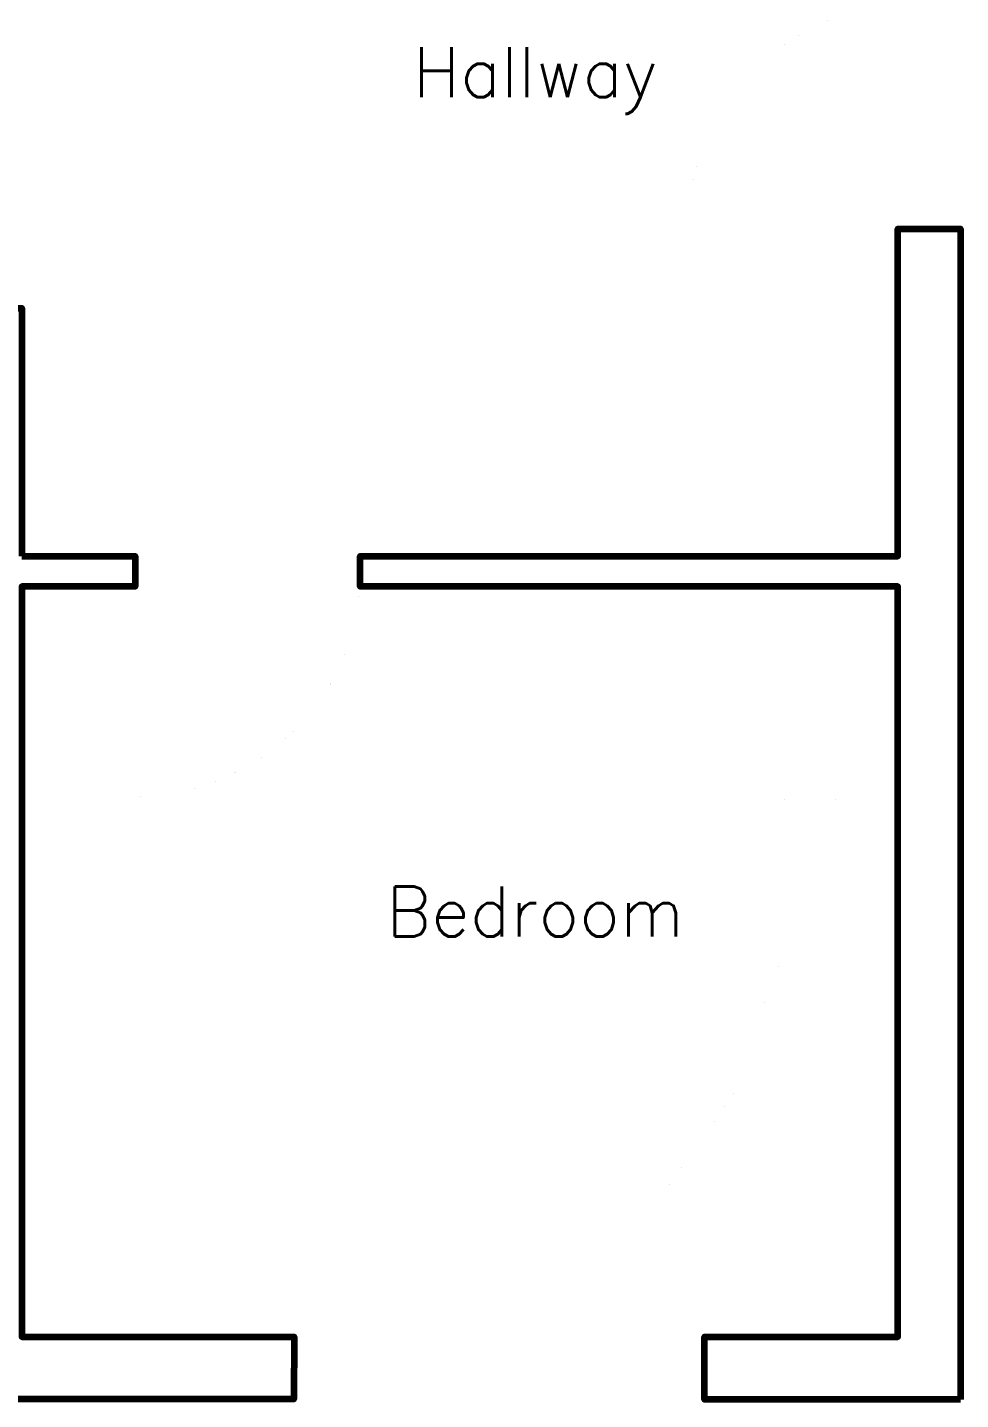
# Model space of a CAD drawing. Header units: metres. Extents: x -2.2 to 5.9, y -2.8 to 8.4.
# Drawn here: x 2.14 to 5.87, y -2.77 to 2.71 of the extents above; entities that cross this region are included whole.
import ezdxf
from ezdxf.enums import TextEntityAlignment as Align

# ---------------------------------------------------------------- set-up
doc = ezdxf.new("R2010")
doc.units = ezdxf.units.M
doc.header["$LTSCALE"] = 10
doc.layers.get('0').update_dxf_attribs({"linetype": 'CONTINUOUS', "lineweight": 100})
for name, color, linetype, lineweight in [('doors', 1, 'CONTINUOUS', 100), ('roomitems', 2, 'CONTINUOUS', 100), ('texts', 5, 'CONTINUOUS', 100), ('walls', 8, 'CONTINUOUS', 100), ('windows', 3, 'CONTINUOUS', 100)]:
    doc.layers.add(name, color=color, linetype=linetype, lineweight=lineweight)
doc.styles.get("Standard").update_dxf_attribs({"font": 'txt', "width": 0.75, "bigfont": 'bigfont.shx'})

# ---------------------------------------------------------------- blocks, each defined once
blk = doc.blocks.new('W-1-0')
at = {"color": 0, "const_width": 0.01}
for points in [[(-450, -75), (-450, 0)], [(450, 0), (441.8, -122.1)], [(450, 0), (450, 0)], [(-450, -150), (-450, -75)], [(-450, -225), (-450, -150)], [(441.8, -122.1), (417.8, -239.2)], [(-450, -300), (-450, -225)], [(417.8, -239.2), (379.3, -350.3)], [(-450, -375), (-450, -300)], [(-450, -450), (-450, -375)], [(379.3, -350.3), (327.1, -454.2)], [(-450, -525), (-450, -450)], [(327.1, -454.2), (262.5, -549.9)], [(-450, -600), (-450, -525)], [(-450, -675), (-450, -600)], [(262.5, -549.9), (186.4, -636.4)], [(186.4, -636.4), (99.9, -712.5)], [(-450, -750), (-450, -675)], [(99.9, -712.5), (4.2, -777.1)], [(-450, -825), (-450, -750)], [(4.2, -777.1), (-99.7, -829.3)], [(-450, -900), (-450, -825)], [(-210.8, -867.8), (-327.9, -891.8)], [(-99.7, -829.3), (-210.8, -867.8)], [(-327.9, -891.8), (-450, -900)]]:
    blk.add_lwpolyline(points, dxfattribs=at)
blk = doc.blocks.new('W-1-1')
at = {"color": 0}
for points, const_width in [([(-683.2, 60), (-819.8, 60)], 0.01), ([(-819.8, 60), (-819.8, 50)], 0.01), ([(-683.2, 60), (-819.8, 60)], 0.01), ([(-813.1, 60), (-819.8, 60)], 0.01), ([(-819.8, 60), (-819.8, 50)], 0.01), ([(-806.5, 60), (-813.1, 60)], 0.01), ([(-799.8, 60), (-806.5, 60)], 0.01), ([(-793.1, 60), (-799.8, 60)], 0.01), ([(-786.5, 60), (-793.1, 60)], 0.01), ([(-779.8, 60), (-786.5, 60)], 0.01), ([(-773.1, 60), (-779.8, 60)], 0.01), ([(-766.5, 60), (-773.1, 60)], 0.01), ([(-759.8, 60), (-766.5, 60)], 0.01), ([(-753.1, 60), (-759.8, 60)], 0.01), ([(-746.5, 60), (-753.1, 60)], 0.01), ([(-739.8, 60), (-746.5, 60)], 0.01), ([(-739.8, 60), (-739.8, 60)], 0.01), ([(-546.5, 60), (-683.2, 60)], 0.01), ([(-546.5, 60), (-683.2, 60)], 0.01), ([(-409.9, 60), (-546.5, 60)], 0.01), ([(-409.9, 60), (-546.5, 60)], 0.01), ([(-273.3, 60), (-409.9, 60)], 0.01), ([(-273.3, 60), (-409.9, 60)], 0.01), ([(-136.6, 60), (-273.3, 60)], 0.01), ([(-136.6, 60), (-273.3, 60)], 0.01), ([(0, 60), (-136.6, 60)], 0.01), ([(0, 60), (-136.6, 60)], 0.01), ([(136.6, 60), (0, 60)], 0.01), ([(136.6, 60), (0, 60)], 0.01), ([(273.3, 60), (136.6, 60)], 0.01), ([(273.3, 60), (136.6, 60)], 0.01), ([(409.9, 60), (273.3, 60)], 0.01), ([(409.9, 60), (273.3, 60)], 0.01), ([(546.5, 60), (409.9, 60)], 0.01), ([(546.5, 60), (409.9, 60)], 0.01), ([(683.2, 60), (546.5, 60)], 0.01), ([(683.2, 60), (546.5, 60)], 0.01), ([(819.8, 60), (683.2, 60)], 0.01), ([(819.8, 60), (683.2, 60)], 0.01), ([(746.5, 60), (739.8, 60)], 0.01), ([(753.1, 60), (746.5, 60)], 0.01), ([(759.8, 60), (753.1, 60)], 0.01), ([(766.5, 60), (759.8, 60)], 0.01), ([(773.1, 60), (766.5, 60)], 0.01), ([(779.8, 60), (773.1, 60)], 0.01), ([(786.5, 60), (779.8, 60)], 0.01), ([(793.1, 60), (786.5, 60)], 0.01), ([(799.8, 60), (793.1, 60)], 0.01), ([(806.5, 60), (799.8, 60)], 0.01), ([(813.1, 60), (806.5, 60)], 0.01), ([(819.8, 60), (813.1, 60)], 0.01), ([(819.8, 50), (819.8, 60)], 0.01), ([(819.8, 60), (819.8, 60)], 0.01), ([(819.8, 50), (819.8, 60)], 0.01), ([(-819.8, 50), (-819.8, 40)], 0.01), ([(-819.8, 50), (-819.8, 40)], 0.01), ([(-819.8, 40), (-819.8, 30)], 0.01), ([(-819.8, 40), (-819.8, 30)], 0.01), ([(-819.8, 30), (-819.8, 20)], 0.01), ([(-819.8, 30), (-819.8, 20)], 0.01), ([(-819.8, 20), (-819.8, 10)], 0.01), ([(-819.8, 20), (-819.8, 10)], 0.01), ([(-819.8, 10), (-819.8, 0)], 0.01), ([(-819.8, 10), (-819.8, 0)], 0.01), ([(-819.8, 0), (-819.8, -10)], 0.01), ([(-819.8, 0), (-819.8, 0)], 0.01), ([(-819.8, 0), (-683.2, 0)], 0.01), ([(-819.8, 0), (-819.8, -10)], 0.01), ([(-819.8, 0), (-819.8, 0)], 0.04), ([(-819.8, 0), (-813.1, 0)], 0.04), ([(-813.1, 0), (-806.5, 0)], 0.04), ([(-806.5, 0), (-799.8, 0)], 0.04), ([(-799.8, 0), (-793.1, 0)], 0.04), ([(-793.1, 0), (-786.5, 0)], 0.04), ([(-786.5, 0), (-779.8, 0)], 0.04), ([(-779.8, 0), (-773.1, 0)], 0.04), ([(-773.1, 0), (-766.5, 0)], 0.04), ([(-766.5, 0), (-759.8, 0)], 0.04), ([(-759.8, 0), (-753.1, 0)], 0.04), ([(-753.1, 0), (-746.5, 0)], 0.04), ([(-746.5, 0), (-739.8, 0)], 0.04), ([(-683.2, 0), (-546.5, 0)], 0.01), ([(-546.5, 0), (-409.9, 0)], 0.01), ([(-409.9, 0), (-273.3, 0)], 0.01), ([(-273.3, 0), (-136.6, 0)], 0.01), ([(-136.6, 0), (0, 0)], 0.01), ([(0, 0), (136.6, 0)], 0.01), ([(136.6, 0), (273.3, 0)], 0.01), ([(273.3, 0), (409.9, 0)], 0.01), ([(409.9, 0), (546.5, 0)], 0.01), ([(546.5, 0), (683.2, 0)], 0.01), ([(683.2, 0), (819.8, 0)], 0.01), ([(739.8, 0), (739.8, 0)], 0.04), ([(739.8, 0), (746.5, 0)], 0.04), ([(746.5, 0), (753.1, 0)], 0.04), ([(753.1, 0), (759.8, 0)], 0.04), ([(759.8, 0), (766.5, 0)], 0.04), ([(766.5, 0), (773.1, 0)], 0.04), ([(773.1, 0), (779.8, 0)], 0.04), ([(779.8, 0), (786.5, 0)], 0.04), ([(786.5, 0), (793.1, 0)], 0.04), ([(793.1, 0), (799.8, 0)], 0.04), ([(799.8, 0), (806.5, 0)], 0.04), ([(806.5, 0), (813.1, 0)], 0.04), ([(813.1, 0), (819.8, 0)], 0.04), ([(819.8, 40), (819.8, 50)], 0.01), ([(819.8, 40), (819.8, 50)], 0.01), ([(819.8, 30), (819.8, 40)], 0.01), ([(819.8, 30), (819.8, 40)], 0.01), ([(819.8, 20), (819.8, 30)], 0.01), ([(819.8, 20), (819.8, 30)], 0.01), ([(819.8, 10), (819.8, 20)], 0.01), ([(819.8, 10), (819.8, 20)], 0.01), ([(819.8, 0), (819.8, 10)], 0.01), ([(819.8, 0), (819.8, 10)], 0.01), ([(819.8, -10), (819.8, 0)], 0.01), ([(819.8, -10), (819.8, 0)], 0.01), ([(-819.8, -10), (-819.8, -20)], 0.01), ([(-819.8, -10), (-819.8, -20)], 0.01), ([(-819.8, -20), (-819.8, -30)], 0.01), ([(-819.8, -20), (-819.8, -30)], 0.01), ([(-819.8, -30), (-819.8, -40)], 0.01), ([(-819.8, -30), (-819.8, -40)], 0.01), ([(-819.8, -40), (-819.8, -50)], 0.01), ([(-819.8, -40), (-819.8, -50)], 0.01), ([(-819.8, -50), (-819.8, -60)], 0.01), ([(-819.8, -50), (-819.8, -60)], 0.01), ([(819.8, -20), (819.8, -10)], 0.01), ([(819.8, -20), (819.8, -10)], 0.01), ([(819.8, -30), (819.8, -20)], 0.01), ([(819.8, -30), (819.8, -20)], 0.01), ([(819.8, -40), (819.8, -30)], 0.01), ([(819.8, -40), (819.8, -30)], 0.01), ([(819.8, -50), (819.8, -40)], 0.01), ([(819.8, -50), (819.8, -40)], 0.01), ([(819.8, -60), (819.8, -50)], 0.01), ([(819.8, -60), (819.8, -50)], 0.01), ([(-819.8, -60), (-819.8, -60)], 0.01), ([(-819.8, -60), (-683.2, -60)], 0.01), ([(-819.8, -60), (-819.8, -60)], 0.01), ([(-819.8, -60), (-819.8, -60)], 0.01), ([(-819.8, -60), (-819.8, -60)], 0.01), ([(-819.8, -60), (-819.8, -60)], 0.01), ([(-819.8, -60), (-819.8, -60)], 0.01), ([(-819.8, -60), (-819.8, -60)], 0.01), ([(-819.8, -60), (-819.8, -60)], 0.01), ([(-819.8, -60), (-819.8, -60)], 0.01), ([(-819.8, -60), (-819.8, -60)], 0.01), ([(-819.8, -60), (-819.8, -60)], 0.01), ([(-819.8, -60), (-819.8, -60)], 0.01), ([(-819.8, -60), (-819.8, -60)], 0.01), ([(-819.8, -60), (-819.8, -60)], 0.01), ([(-819.8, -60), (-819.8, -60)], 0.01), ([(-819.8, -60), (-819.8, -60)], 0.01), ([(-819.8, -60), (-683.2, -60)], 0.01), ([(-819.8, -60), (-813.1, -60)], 0.01), ([(-813.1, -60), (-806.5, -60)], 0.01), ([(-806.5, -60), (-799.8, -60)], 0.01), ([(-799.8, -60), (-793.1, -60)], 0.01), ([(-793.1, -60), (-786.5, -60)], 0.01), ([(-786.5, -60), (-779.8, -60)], 0.01), ([(-779.8, -60), (-773.1, -60)], 0.01), ([(-773.1, -60), (-766.5, -60)], 0.01), ([(-766.5, -60), (-759.8, -60)], 0.01), ([(-759.8, -60), (-753.1, -60)], 0.01), ([(-753.1, -60), (-746.5, -60)], 0.01), ([(-746.5, -60), (-739.8, -60)], 0.01), ([(-683.2, -60), (-546.5, -60)], 0.01), ([(-683.2, -60), (-546.5, -60)], 0.01), ([(-546.5, -60), (-409.9, -60)], 0.01), ([(-546.5, -60), (-409.9, -60)], 0.01), ([(-409.9, -60), (-273.3, -60)], 0.01), ([(-409.9, -60), (-273.3, -60)], 0.01), ([(-273.3, -60), (-136.6, -60)], 0.01), ([(-273.3, -60), (-136.6, -60)], 0.01), ([(-136.6, -60), (0, -60)], 0.01), ([(-136.6, -60), (0, -60)], 0.01), ([(0, -60), (136.6, -60)], 0.01), ([(0, -60), (136.6, -60)], 0.01), ([(136.6, -60), (273.3, -60)], 0.01), ([(136.6, -60), (273.3, -60)], 0.01), ([(273.3, -60), (409.9, -60)], 0.01), ([(273.3, -60), (409.9, -60)], 0.01), ([(409.9, -60), (546.5, -60)], 0.01), ([(409.9, -60), (546.5, -60)], 0.01), ([(546.5, -60), (683.2, -60)], 0.01), ([(546.5, -60), (683.2, -60)], 0.01), ([(683.2, -60), (819.8, -60)], 0.01), ([(683.2, -60), (819.8, -60)], 0.01), ([(739.8, -60), (739.8, -60)], 0.01), ([(739.8, -60), (746.5, -60)], 0.01), ([(746.5, -60), (753.1, -60)], 0.01), ([(753.1, -60), (759.8, -60)], 0.01), ([(759.8, -60), (766.5, -60)], 0.01), ([(766.5, -60), (773.1, -60)], 0.01), ([(773.1, -60), (779.8, -60)], 0.01), ([(779.8, -60), (786.5, -60)], 0.01), ([(786.5, -60), (793.1, -60)], 0.01), ([(793.1, -60), (799.8, -60)], 0.01), ([(799.8, -60), (806.5, -60)], 0.01), ([(806.5, -60), (813.1, -60)], 0.01), ([(813.1, -60), (819.8, -60)], 0.01)]:
    blk.add_lwpolyline(points, dxfattribs=dict(at, const_width=const_width))
blk = doc.blocks.new('F-1-0')
at = {"color": 0, "const_width": 0.01}
for points in [[(-814.1, 1155.9), (-814.1, 1155.9)], [(-814.1, 1155.9), (-677.4, 1155.9)], [(-814.1, 1150.2), (-814.1, 1155.9)], [(-814.1, 1155.9), (-814.1, 1155.9)], [(-814.1, 1155.9), (-814.1, 1155.9)], [(-677.4, 1155.9), (-540.8, 1155.9)], [(-540.8, 1155.9), (-404.1, 1155.9)], [(-404.1, 1155.9), (-267.4, 1155.9)], [(-267.4, 1155.9), (-130.7, 1155.9)], [(-130.7, 1155.9), (6, 1155.9)], [(6, 1155.9), (142.7, 1155.9)], [(142.7, 1155.9), (279.4, 1155.9)], [(279.4, 1155.9), (416, 1155.9)], [(416, 1155.9), (552.7, 1155.9)], [(552.7, 1155.9), (689.4, 1155.9)], [(689.4, 1155.9), (826.1, 1155.9)], [(826.1, 1155.9), (826.1, 1150.2)], [(-814.1, 1144.5), (-814.1, 1150.2)], [(-814.1, 1138.7), (-814.1, 1144.5)], [(-814.1, 1133), (-814.1, 1138.7)], [(-814.1, 1127.3), (-814.1, 1133)], [(-814.1, 1121.6), (-814.1, 1127.3)], [(-814.1, 1115.9), (-814.1, 1121.6)], [(-814.1, 1110.1), (-814.1, 1115.9)], [(-814.1, 1104.4), (-814.1, 1110.1)], [(-814.1, 1098.7), (-814.1, 1104.4)], [(-814.1, 1093), (-814.1, 1098.7)], [(826.1, 1150.2), (826.1, 1144.5)], [(826.1, 1144.5), (826.1, 1138.7)], [(826.1, 1138.7), (826.1, 1133)], [(826.1, 1133), (826.1, 1127.3)], [(826.1, 1127.3), (826.1, 1121.6)], [(826.1, 1121.6), (826.1, 1115.9)], [(826.1, 1115.9), (826.1, 1110.1)], [(826.1, 1110.1), (826.1, 1104.4)], [(826.1, 1104.4), (826.1, 1098.7)], [(826.1, 1098.7), (826.1, 1093)], [(-814.1, 1087.3), (-814.1, 1093)], [(-814.1, 1087.3), (-814.1, 1087.3)], [(-814.1, 1087.3), (-677.4, 1087.3)], [(-814.1, 907), (-814.1, 1087.3)], [(-814.1, 1087.3), (-814.1, 1087.3)], [(-814.1, 1087.3), (-814.1, 1087.3)], [(-677.4, 1087.3), (-814.1, 1087.3)], [(-814.1, 1087.3), (-814.1, 1087.3)], [(-814.1, 1087.3), (-814.1, 907.1)], [(-677.4, 1087.3), (-814.1, 1087.3)], [(-677.4, 1087.3), (-540.8, 1087.3)], [(-540.8, 1087.3), (-677.4, 1087.3)], [(-540.8, 1087.3), (-677.4, 1087.3)], [(-540.8, 1087.3), (-404.1, 1087.3)], [(-404.1, 1087.3), (-540.8, 1087.3)], [(-404.1, 1087.3), (-540.8, 1087.3)], [(-404.1, 1087.3), (-267.4, 1087.3)], [(-267.4, 1087.3), (-404.1, 1087.3)], [(-267.4, 1087.3), (-404.1, 1087.3)], [(-267.4, 1087.3), (-130.7, 1087.3)], [(-130.7, 1087.3), (-267.4, 1087.3)], [(-130.7, 1087.3), (-267.4, 1087.3)], [(-130.7, 1087.3), (6, 1087.3)], [(6, 1087.3), (-130.7, 1087.3)], [(6, 1087.3), (-130.7, 1087.3)], [(6, 1087.3), (142.7, 1087.3)], [(142.7, 1087.3), (6, 1087.3)], [(142.7, 1087.3), (6, 1087.3)], [(142.7, 1087.3), (279.4, 1087.3)], [(279.4, 1087.3), (142.7, 1087.3)], [(279.4, 1087.3), (142.7, 1087.3)], [(279.4, 1087.3), (416, 1087.3)], [(416, 1087.3), (279.4, 1087.3)], [(416, 1087.3), (279.4, 1087.3)], [(416, 1087.3), (552.7, 1087.3)], [(552.7, 1087.3), (416, 1087.3)], [(552.7, 1087.3), (416, 1087.3)], [(552.7, 1087.3), (689.4, 1087.3)], [(689.4, 1087.3), (552.7, 1087.3)], [(689.4, 1087.3), (552.7, 1087.3)], [(689.4, 1087.3), (826.1, 1087.3)], [(826.1, 1087.3), (689.4, 1087.3)], [(826.1, 1087.3), (689.4, 1087.3)], [(826.1, 1093), (826.1, 1087.3)], [(826.1, 1087.3), (826.1, 907)], [(826.1, 907.1), (826.1, 1087.3)], [(826.1, 1087.3), (826.1, 1087.3)], [(-679.4, 979.5), (-668.6, 989)], [(-668.6, 989), (-656.6, 997.2)], [(-656.6, 997.2), (-643.6, 1003.7)], [(-643.6, 1003.7), (-629.7, 1008.6)], [(-629.7, 1008.6), (-615.1, 1011.6)], [(-615.1, 1011.6), (-599.8, 1012.6)], [(-599.8, 1012.6), (-599.8, 1012.6)], [(-599.8, 1012.6), (-562.6, 1012.6)], [(-599.8, 1012.6), (-599.8, 1012.6)], [(-599.8, 1012.6), (-599.8, 1012.6)], [(-599.8, 1012.6), (-599.8, 1012.6)], [(-599.8, 1012.6), (-599.8, 1012.6)], [(-599.8, 1012.6), (-599.8, 1012.6)], [(-599.8, 1012.6), (-599.8, 1012.6)], [(-599.8, 1012.6), (-599.8, 1012.6)], [(-599.8, 1012.6), (-599.8, 1012.6)], [(-599.8, 1012.6), (-599.8, 1012.6)], [(-599.8, 1012.6), (-599.8, 1012.6)], [(-599.8, 1012.6), (-599.8, 1012.6)], [(-599.8, 1012.6), (-599.8, 1012.6)], [(-599.8, 1012.6), (-599.8, 1012.6)], [(-599.8, 1012.6), (-599.8, 1012.6)], [(-562.6, 1012.6), (-525.4, 1012.6)], [(-525.4, 1012.6), (-488.2, 1012.6)], [(-488.2, 1012.6), (-451, 1012.6)], [(-451, 1012.6), (-413.8, 1012.6)], [(-413.8, 1012.6), (-376.5, 1012.6)], [(-376.5, 1012.6), (-339.3, 1012.6)], [(-339.3, 1012.6), (-302.1, 1012.6)], [(-302.1, 1012.6), (-264.9, 1012.6)], [(-264.9, 1012.6), (-227.7, 1012.6)], [(-227.7, 1012.6), (-190.5, 1012.6)], [(-190.5, 1012.6), (-153.2, 1012.6)], [(-153.2, 1012.6), (-138, 1011.6)], [(-138, 1011.6), (-123.3, 1008.6)], [(-123.3, 1008.6), (-109.4, 1003.7)], [(-109.4, 1003.7), (-96.4, 997.2)], [(-96.4, 997.2), (-84.5, 989)], [(-84.5, 989), (-73.7, 979.5)], [(98.8, 979.5), (109.6, 989)], [(109.6, 989), (121.6, 997.2)], [(121.6, 997.2), (134.6, 1003.7)], [(134.6, 1003.7), (148.5, 1008.6)], [(148.5, 1008.6), (163.1, 1011.6)], [(163.1, 1011.6), (178.4, 1012.6)], [(178.4, 1012.6), (178.4, 1012.6)], [(178.4, 1012.6), (215.5, 1012.6)], [(178.4, 1012.6), (178.4, 1012.6)], [(178.4, 1012.6), (178.4, 1012.6)], [(178.4, 1012.6), (178.4, 1012.6)], [(178.4, 1012.6), (178.4, 1012.6)], [(178.4, 1012.6), (178.4, 1012.6)], [(178.4, 1012.6), (178.4, 1012.6)], [(178.4, 1012.6), (178.4, 1012.6)], [(178.4, 1012.6), (178.4, 1012.6)], [(178.4, 1012.6), (178.4, 1012.6)], [(178.4, 1012.6), (178.4, 1012.6)], [(178.4, 1012.6), (178.4, 1012.6)], [(178.4, 1012.6), (178.4, 1012.6)], [(178.4, 1012.6), (178.4, 1012.6)], [(178.4, 1012.6), (178.4, 1012.6)], [(215.5, 1012.6), (252.6, 1012.6)], [(252.6, 1012.6), (289.7, 1012.6)], [(289.7, 1012.6), (326.9, 1012.6)], [(326.9, 1012.6), (364, 1012.6)], [(364, 1012.6), (401.1, 1012.6)], [(401.1, 1012.6), (438.2, 1012.6)], [(438.2, 1012.6), (475.3, 1012.6)], [(475.3, 1012.6), (512.4, 1012.6)], [(512.4, 1012.6), (549.5, 1012.6)], [(549.5, 1012.6), (586.7, 1012.6)], [(586.7, 1012.6), (623.8, 1012.6)], [(623.8, 1012.6), (639, 1011.6)], [(639, 1011.6), (653.7, 1008.6)], [(653.7, 1008.6), (667.6, 1003.7)], [(667.6, 1003.7), (680.6, 997.2)], [(680.6, 997.2), (692.5, 989)], [(692.5, 989), (703.3, 979.5)], [(-708.3, 929.5), (-703.5, 943.5)], [(-703.5, 943.5), (-697, 956.6)], [(-697, 956.6), (-688.9, 968.6)], [(-688.9, 968.6), (-679.4, 979.5)], [(-73.7, 979.5), (-64.2, 968.6)], [(-64.2, 968.6), (-56.1, 956.6)], [(-56.1, 956.6), (-49.6, 943.5)], [(-49.6, 943.5), (-44.7, 929.5)], [(69.9, 929.5), (74.7, 943.5)], [(74.7, 943.5), (81.2, 956.6)], [(81.2, 956.6), (89.3, 968.6)], [(89.3, 968.6), (98.8, 979.5)], [(703.3, 979.5), (712.9, 968.6)], [(712.9, 968.6), (720.9, 956.6)], [(720.9, 956.6), (727.5, 943.5)], [(727.5, 943.5), (732.3, 929.5)], [(-814.1, 907.1), (-814.1, 726.9)], [(-814.1, 726.7), (-814.1, 907)], [(-712.4, 899.4), (-711.3, 914.8)], [(-712.4, 882.6), (-712.4, 899.4)], [(-712.4, 865.7), (-712.4, 882.6)], [(-711.3, 914.8), (-708.3, 929.5)], [(-44.7, 929.5), (-41.7, 914.8)], [(-41.7, 914.8), (-40.7, 899.4)], [(-40.7, 899.4), (-40.7, 882.6)], [(-40.7, 882.6), (-40.7, 865.7)], [(65.8, 899.4), (66.9, 914.8)], [(65.8, 882.6), (65.8, 899.4)], [(65.8, 865.7), (65.8, 882.6)], [(66.9, 914.8), (69.9, 929.5)], [(732.3, 929.5), (735.3, 914.8)], [(735.3, 914.8), (736.3, 899.4)], [(736.3, 899.4), (736.3, 882.6)], [(736.3, 882.6), (736.3, 865.7)], [(826.1, 726.9), (826.1, 907.1)], [(826.1, 907), (826.1, 726.7)], [(-712.4, 848.9), (-712.4, 865.7)], [(-712.4, 832), (-712.4, 848.9)], [(-712.4, 815.2), (-712.4, 832)], [(-40.7, 865.7), (-40.7, 848.9)], [(-40.7, 848.9), (-40.7, 832)], [(-40.7, 832), (-40.7, 815.2)], [(65.8, 848.9), (65.8, 865.7)], [(65.8, 832), (65.8, 848.9)], [(65.8, 815.2), (65.8, 832)], [(736.3, 865.7), (736.3, 848.9)], [(736.3, 848.9), (736.3, 832)], [(736.3, 832), (736.3, 815.2)], [(-712.4, 798.3), (-712.4, 815.2)], [(-712.4, 781.4), (-712.4, 798.3)], [(-712.4, 764.6), (-712.4, 781.4)], [(-40.7, 815.2), (-40.7, 798.3)], [(-40.7, 798.3), (-40.7, 781.4)], [(-40.7, 781.4), (-40.7, 764.6)], [(65.8, 798.3), (65.8, 815.2)], [(65.8, 781.4), (65.8, 798.3)], [(65.8, 764.6), (65.8, 781.4)], [(736.3, 815.2), (736.3, 798.3)], [(736.3, 798.3), (736.3, 781.4)], [(736.3, 781.4), (736.3, 764.6)], [(-814.1, 726.9), (-814.1, 546.6)], [(-814.1, 546.3), (-814.1, 726.7)], [(-712.4, 747.7), (-712.4, 764.6)], [(-712.4, 730.9), (-712.4, 747.7)], [(-712.4, 714), (-712.4, 730.9)], [(-712.4, 697.2), (-712.4, 714)], [(-40.7, 764.6), (-40.7, 747.7)], [(-40.7, 747.7), (-40.7, 730.9)], [(-40.7, 730.9), (-40.7, 714)], [(-40.7, 714), (-40.7, 697.2)], [(65.8, 747.7), (65.8, 764.6)], [(65.8, 730.9), (65.8, 747.7)], [(65.8, 714), (65.8, 730.9)], [(65.8, 697.2), (65.8, 714)], [(736.3, 764.6), (736.3, 747.7)], [(736.3, 747.7), (736.3, 730.9)], [(736.3, 730.9), (736.3, 714)], [(736.3, 714), (736.3, 697.2)], [(826.1, 546.6), (826.1, 726.9)], [(826.1, 726.7), (826.1, 546.3)], [(-711.3, 681.8), (-712.4, 697.2)], [(-708.3, 667.1), (-711.3, 681.8)], [(-703.5, 653.1), (-708.3, 667.1)], [(-44.7, 667.1), (-49.6, 653.1)], [(-41.7, 681.8), (-44.7, 667.1)], [(-40.7, 697.2), (-41.7, 681.8)], [(66.9, 681.8), (65.8, 697.2)], [(69.9, 667.1), (66.9, 681.8)], [(74.7, 653.1), (69.9, 667.1)], [(732.3, 667.1), (727.5, 653.1)], [(735.3, 681.8), (732.3, 667.1)], [(736.3, 697.2), (735.3, 681.8)], [(-697, 640), (-703.5, 653.1)], [(-688.9, 628), (-697, 640)], [(-679.4, 617.1), (-688.9, 628)], [(-668.6, 607.6), (-679.4, 617.1)], [(-656.6, 599.4), (-668.6, 607.6)], [(-84.5, 607.6), (-96.4, 599.4)], [(-73.7, 617.1), (-84.5, 607.6)], [(-64.2, 628), (-73.7, 617.1)], [(-56.1, 640), (-64.2, 628)], [(-49.6, 653.1), (-56.1, 640)], [(81.2, 640), (74.7, 653.1)], [(89.3, 628), (81.2, 640)], [(98.8, 617.1), (89.3, 628)], [(109.6, 607.6), (98.8, 617.1)], [(121.6, 599.4), (109.6, 607.6)], [(692.5, 607.6), (680.6, 599.4)], [(703.3, 617.1), (692.5, 607.6)], [(712.9, 628), (703.3, 617.1)], [(720.9, 640), (712.9, 628)], [(727.5, 653.1), (720.9, 640)], [(-643.6, 592.9), (-656.6, 599.4)], [(-629.7, 588), (-643.6, 592.9)], [(-615.1, 585), (-629.7, 588)], [(-599.8, 584), (-615.1, 585)], [(-562.6, 584), (-599.8, 584)], [(-525.4, 584), (-562.6, 584)], [(-488.2, 584), (-525.4, 584)], [(-451, 584), (-488.2, 584)], [(-413.8, 584), (-451, 584)], [(-376.5, 584), (-413.8, 584)], [(-339.3, 584), (-376.5, 584)], [(-302.1, 584), (-339.3, 584)], [(-264.9, 584), (-302.1, 584)], [(-227.7, 584), (-264.9, 584)], [(-190.5, 584), (-227.7, 584)], [(-153.2, 584), (-190.5, 584)], [(-138, 585), (-153.2, 584)], [(-123.3, 588), (-138, 585)], [(-109.4, 592.9), (-123.3, 588)], [(-96.4, 599.4), (-109.4, 592.9)], [(134.6, 592.9), (121.6, 599.4)], [(148.5, 588), (134.6, 592.9)], [(163.1, 585), (148.5, 588)], [(178.4, 584), (163.1, 585)], [(215.5, 584), (178.4, 584)], [(252.6, 584), (215.5, 584)], [(289.7, 584), (252.6, 584)], [(326.9, 584), (289.7, 584)], [(364, 584), (326.9, 584)], [(401.1, 584), (364, 584)], [(438.2, 584), (401.1, 584)], [(475.3, 584), (438.2, 584)], [(512.4, 584), (475.3, 584)], [(549.5, 584), (512.4, 584)], [(586.7, 584), (549.5, 584)], [(623.8, 584), (586.7, 584)], [(639, 585), (623.8, 584)], [(653.7, 588), (639, 585)], [(667.6, 592.9), (653.7, 588)], [(680.6, 599.4), (667.6, 592.9)], [(-814.1, 546.6), (-814.1, 366.4)], [(-814.1, 366), (-814.1, 546.3)], [(-814.1, 519), (-814.1, 519)], [(-814.1, 519), (-710.8, 519)], [(-710.8, 519), (-607.4, 519)], [(-607.4, 519), (-504, 519)], [(-504, 519), (-400.7, 519)], [(-400.7, 519), (-297.3, 519)], [(-297.3, 519), (-194, 519)], [(-194, 519), (-90.6, 519)], [(-90.6, 519), (12.8, 519)], [(12.8, 519), (116.1, 519)], [(116.1, 519), (219.5, 519)], [(219.5, 519), (322.9, 519)], [(322.9, 519), (426.2, 519)], [(426.2, 519), (426.2, 519)], [(426.2, 519), (426.2, 495.3)], [(459.5, 495.3), (426.2, 519)], [(426.2, 495.3), (426.2, 471.6)], [(492.9, 471.6), (459.5, 495.3)], [(826.1, 366.4), (826.1, 546.6)], [(826.1, 546.3), (826.1, 366)], [(426.2, 471.6), (426.2, 447.9)], [(426.2, 447.9), (426.2, 424.2)], [(526.2, 447.9), (492.9, 471.6)], [(559.5, 424.2), (526.2, 447.9)], [(426.2, 424.2), (426.2, 400.6)], [(426.2, 400.6), (426.2, 376.9)], [(592.8, 400.6), (559.5, 424.2)], [(626.2, 376.9), (592.8, 400.6)], [(-814.1, 366.4), (-814.1, 186.2)], [(-814.1, 185.7), (-814.1, 366)], [(426.2, 376.9), (426.2, 353.2)], [(426.2, 353.2), (426.2, 329.5)], [(426.2, 329.5), (426.2, 305.8)], [(659.5, 353.2), (626.2, 376.9)], [(692.8, 329.5), (659.5, 353.2)], [(726.1, 305.8), (692.8, 329.5)], [(826.1, 186.2), (826.1, 366.4)], [(826.1, 366), (826.1, 185.7)], [(426.2, 305.8), (426.2, 282.2)], [(426.2, 282.2), (426.2, 258.5)], [(759.5, 282.2), (726.1, 305.8)], [(792.8, 258.5), (759.5, 282.2)], [(426.2, 258.5), (426.2, 234.8)], [(426.2, 234.8), (426.2, 234.8)], [(426.2, 234.8), (459.5, 234.8)], [(459.5, 234.8), (492.9, 234.8)], [(492.9, 234.8), (526.2, 234.8)], [(526.2, 234.8), (559.5, 234.8)], [(559.5, 234.8), (592.8, 234.8)], [(592.8, 234.8), (626.2, 234.8)], [(626.2, 234.8), (659.5, 234.8)], [(659.5, 234.8), (692.8, 234.8)], [(692.8, 234.8), (726.1, 234.8)], [(726.1, 234.8), (759.5, 234.8)], [(759.5, 234.8), (792.8, 234.8)], [(826.1, 234.8), (792.8, 258.5)], [(792.8, 234.8), (826.1, 234.8)], [(826.1, 234.8), (826.1, 234.8)], [(-814.1, 186.2), (-814.1, 6)], [(-814.1, 5.4), (-814.1, 185.7)], [(826.1, 6), (826.1, 186.2)], [(826.1, 185.7), (826.1, 5.4)], [(-814.1, 6), (-814.1, -174.2)], [(-814.1, -174.9), (-814.1, 5.4)], [(826.1, -174.2), (826.1, 6)], [(826.1, 5.4), (826.1, -174.9)], [(-814.1, -174.2), (-814.1, -354.4)], [(-814.1, -355.2), (-814.1, -174.9)], [(826.1, -354.4), (826.1, -174.2)], [(826.1, -174.9), (826.1, -355.2)], [(-814.1, -354.4), (-814.1, -534.6)], [(-814.1, -535.5), (-814.1, -355.2)], [(826.1, -534.6), (826.1, -354.4)], [(826.1, -355.2), (826.1, -535.5)], [(-814.1, -534.6), (-814.1, -714.8)], [(-814.1, -715.8), (-814.1, -535.5)], [(826.1, -714.8), (826.1, -534.6)], [(826.1, -535.5), (826.1, -715.8)], [(-814.1, -714.8), (-814.1, -895)], [(-814.1, -896.1), (-814.1, -715.8)], [(826.1, -895), (826.1, -714.8)], [(826.1, -715.8), (826.1, -896.1)], [(-814.1, -895), (-814.1, -1075.2)], [(-814.1, -1076.4), (-814.1, -896.1)], [(826.1, -1075.2), (826.1, -895)], [(826.1, -896.1), (826.1, -1076.4)], [(-814.1, -1075.2), (-814.1, -1075.2)], [(-814.1, -1075.2), (-677.4, -1075.2)], [(-814.1, -1075.2), (-814.1, -1075.2)], [(-814.1, -1075.2), (-677.4, -1075.2)], [(-814.1, -1080.9), (-814.1, -1075.2)], [(-814.1, -1075.2), (-814.1, -1075.2)], [(-814.1, -1075.2), (-814.1, -1075.2)], [(-677.4, -1076.4), (-814.1, -1076.4)], [(-814.1, -1086.7), (-814.1, -1080.9)], [(-814.1, -1092.4), (-814.1, -1086.7)], [(-814.1, -1098.1), (-814.1, -1092.4)], [(-677.4, -1075.2), (-540.8, -1075.2)], [(-677.4, -1075.2), (-540.8, -1075.2)], [(-540.8, -1076.4), (-677.4, -1076.4)], [(-540.8, -1075.2), (-404.1, -1075.2)], [(-540.8, -1075.2), (-404.1, -1075.2)], [(-404.1, -1076.4), (-540.8, -1076.4)], [(-404.1, -1075.2), (-267.4, -1075.2)], [(-404.1, -1075.2), (-267.4, -1075.2)], [(-267.4, -1076.4), (-404.1, -1076.4)], [(-267.4, -1075.2), (-130.7, -1075.2)], [(-267.4, -1075.2), (-130.7, -1075.2)], [(-130.7, -1076.4), (-267.4, -1076.4)], [(-130.7, -1075.2), (6, -1075.2)], [(-130.7, -1075.2), (6, -1075.2)], [(6, -1076.4), (-130.7, -1076.4)], [(6, -1075.2), (142.7, -1075.2)], [(6, -1075.2), (142.7, -1075.2)], [(142.7, -1076.4), (6, -1076.4)], [(142.7, -1075.2), (279.4, -1075.2)], [(142.7, -1075.2), (279.4, -1075.2)], [(279.4, -1076.4), (142.7, -1076.4)], [(279.4, -1075.2), (416, -1075.2)], [(279.4, -1075.2), (416, -1075.2)], [(416, -1076.4), (279.4, -1076.4)], [(416, -1075.2), (552.7, -1075.2)], [(416, -1075.2), (552.7, -1075.2)], [(552.7, -1076.4), (416, -1076.4)], [(552.7, -1075.2), (689.4, -1075.2)], [(552.7, -1075.2), (689.4, -1075.2)], [(689.4, -1076.4), (552.7, -1076.4)], [(689.4, -1075.2), (826.1, -1075.2)], [(689.4, -1075.2), (826.1, -1075.2)], [(826.1, -1076.4), (689.4, -1076.4)], [(826.1, -1075.2), (826.1, -1075.2)], [(826.1, -1075.2), (826.1, -1080.9)], [(826.1, -1080.9), (826.1, -1086.7)], [(826.1, -1086.7), (826.1, -1092.4)], [(826.1, -1092.4), (826.1, -1098.1)], [(-814.1, -1103.8), (-814.1, -1098.1)], [(-814.1, -1109.5), (-814.1, -1103.8)], [(-814.1, -1115.3), (-814.1, -1109.5)], [(-814.1, -1121), (-814.1, -1115.3)], [(-814.1, -1126.7), (-814.1, -1121)], [(-814.1, -1132.4), (-814.1, -1126.7)], [(-814.1, -1138.1), (-814.1, -1132.4)], [(-814.1, -1143.9), (-814.1, -1138.1)], [(-677.4, -1143.9), (-814.1, -1143.9)], [(-540.8, -1143.9), (-677.4, -1143.9)], [(-404.1, -1143.9), (-540.8, -1143.9)], [(-267.4, -1143.9), (-404.1, -1143.9)], [(-130.7, -1143.9), (-267.4, -1143.9)], [(6, -1143.9), (-130.7, -1143.9)], [(142.7, -1143.9), (6, -1143.9)], [(279.4, -1143.9), (142.7, -1143.9)], [(416, -1143.9), (279.4, -1143.9)], [(552.7, -1143.9), (416, -1143.9)], [(689.4, -1143.9), (552.7, -1143.9)], [(826.1, -1143.9), (689.4, -1143.9)], [(826.1, -1098.1), (826.1, -1103.8)], [(826.1, -1103.8), (826.1, -1109.5)], [(826.1, -1109.5), (826.1, -1115.3)], [(826.1, -1115.3), (826.1, -1121)], [(826.1, -1121), (826.1, -1126.7)], [(826.1, -1126.7), (826.1, -1132.4)], [(826.1, -1132.4), (826.1, -1138.1)], [(826.1, -1138.1), (826.1, -1143.9)]]:
    blk.add_lwpolyline(points, dxfattribs=at)
blk = doc.blocks.new('W-5-0')
at = {"color": 0, "const_width": 0.01}
for points in [[(-450, 0), (-450, 0)], [(-450, 0), (-441.8, -122.1)], [(450, -75), (450, 0)], [(450, -150), (450, -75)], [(-441.8, -122.1), (-417.8, -239.2)], [(450, -225), (450, -150)], [(-417.8, -239.2), (-379.3, -350.3)], [(450, -300), (450, -225)], [(450, -375), (450, -300)], [(-379.3, -350.3), (-327.1, -454.2)], [(450, -450), (450, -375)], [(-327.1, -454.2), (-262.5, -549.9)], [(450, -525), (450, -450)], [(450, -600), (450, -525)], [(-262.5, -549.9), (-186.4, -636.4)], [(450, -675), (450, -600)], [(-186.4, -636.4), (-99.9, -712.5)], [(-99.9, -712.5), (-4.2, -777.1)], [(450, -750), (450, -675)], [(450, -825), (450, -750)], [(-4.2, -777.1), (99.7, -829.3)], [(99.7, -829.3), (210.8, -867.8)], [(210.8, -867.8), (327.9, -891.8)], [(450, -900), (450, -825)], [(327.9, -891.8), (450, -900)]]:
    blk.add_lwpolyline(points, dxfattribs=at)

msp = doc.modelspace()

# ---------------------------------------------------------------- linework, layer by layer
at = {"layer": 'walls'}
for points in [[(5.869, -2.768), (4.846, -2.768), (4.846, -2.518), (5.619, -2.518), (5.619, 0.481), (3.471, 0.481), (3.471, 0.601), (5.619, 0.601), (5.619, 1.909), (5.869, 1.909)], [(2.119, 0.601), (2.571, 0.601), (2.571, 0.481), (2.119, 0.481), (2.119, -2.517), (3.207, -2.517), (3.206, -2.767), (0.958, -2.767), (0.958, -2.507), (1.999, -2.507), (1.999, 1.592), (2.119, 1.592)]]:
    msp.add_lwpolyline(points, close=True, dxfattribs=at)

# ---------------------------------------------------------------- block references
at = {"layer": 'doors', "xscale": 0.001, "yscale": 0.001, "rotation": -90}
msp.add_blockref('W-5-0', (5.6799, 2.3597), dxfattribs=at)
at = {"layer": 'doors', "xscale": 0.001, "yscale": 0.001}
msp.add_blockref('W-1-0', (3.0219, 0.5414), dxfattribs=at)
at = {"layer": 'roomitems', "xscale": 0.001, "yscale": 0.001, "rotation": -90.00021046}
msp.add_blockref('F-1-0', (4.4699, -1.0829), dxfattribs=at)
at = {"layer": 'windows', "xscale": 0.001, "yscale": 0.001, "rotation": 179.98592153}
msp.add_blockref('W-1-1', (4.0269, -2.5782), dxfattribs=at)

# ---------------------------------------------------------------- texts
at = {"layer": 'texts'}
for s, p in [('Hallway', (4.1699, 2.5358)), ('Bedroom', (4.1698, -0.8186))]:
    msp.add_text(s, height=0.2, dxfattribs=at).set_placement(p, align=Align.MIDDLE_CENTER)

doc.saveas('drawing.dxf')
